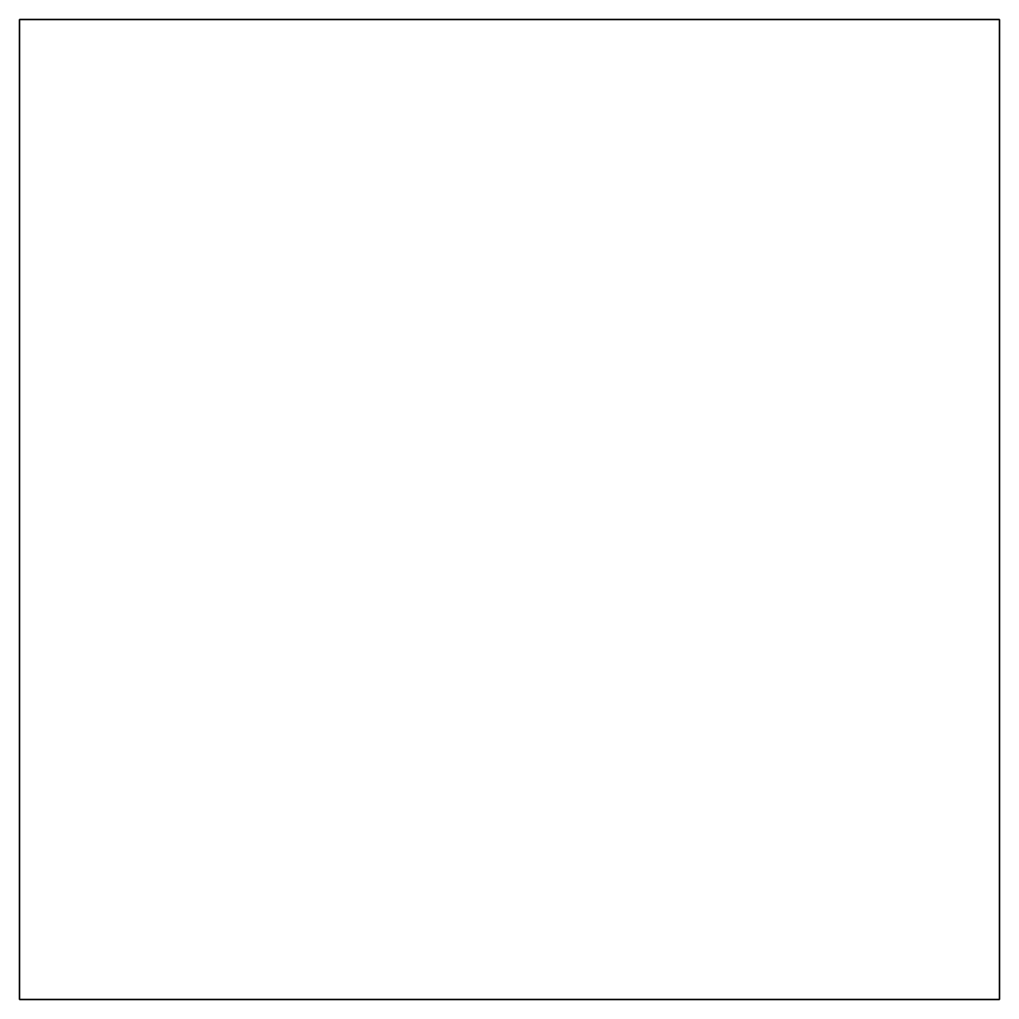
# Model space of a CAD drawing. Header units: millimetres. Extents: x -4 to 4, y -29 to 80.
# Drawn here: x 0 to 1, y 79.48 to 80.48 of the extents above; entities that cross this region are included whole.
import ezdxf

# ---------------------------------------------------------------- set-up
doc = ezdxf.new("R2010")
doc.units = ezdxf.units.MM

msp = doc.modelspace()

# ---------------------------------------------------------------- linework, layer by layer
for points in [[(1, 80.48, 20.49), (1, 80.48, 19.49), (0, 80.48, 19.49), (0, 80.48, 20.49)], [(1, 80.48, 19.49), (1, 79.48, 19.49), (0, 79.48, 19.49), (0, 80.48, 19.49)], [(0, 80.48, 19.49), (0, 79.48, 19.49), (0, 79.48, 20.49), (0, 80.48, 20.49)], [(0, 80.48, 20.49), (0, 79.48, 20.49), (1, 79.48, 20.49), (1, 80.48, 20.49)], [(1, 79.48, 20.49), (1, 79.48, 19.49), (1, 80.48, 19.49), (1, 80.48, 20.49)], [(0, 79.48, 20.49), (0, 79.48, 19.49), (1, 79.48, 19.49), (1, 79.48, 20.49)]]:
    msp.add_3dface(points)

doc.saveas('drawing.dxf')
